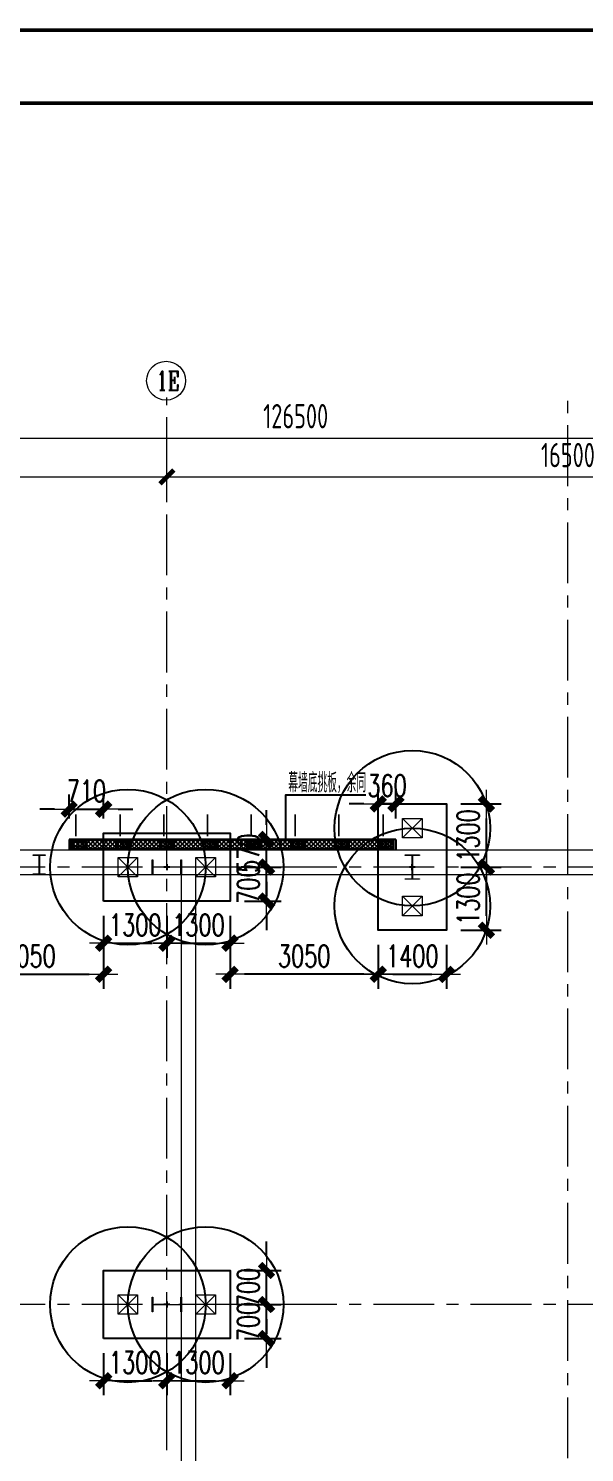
# Model space of a CAD drawing. Extents: x -1201378 to 2367219, y -619313 to 244905.
# Drawn here: x -151704 to -140267, y 215608 to 244905 of the extents above; entities that cross this region are included whole.
import ezdxf
from ezdxf.enums import TextEntityAlignment as Align

# ---------------------------------------------------------------- set-up
doc = ezdxf.new("R2010")
doc.units = 0
doc.header["$LTSCALE"] = 1000
doc.linetypes.add('CENTER', pattern=[2, 1.25, -0.25, 0.25, -0.25])
doc.layers.get('0').update_dxf_attribs({"linetype": 'CONTINUOUS'})
doc.layers.get('Defpoints').update_dxf_attribs({"linetype": 'CONTINUOUS'})
for name, color, linetype in [('0-cxFrame', 155, 'CONTINUOUS'), ('2钢材断面', 2, 'CONTINUOUS'), ('30预埋件', 30, 'CONTINUOUS'), ('40钢材投影', 40, 'CONTINUOUS'), ('ALT_CEN-0-30', 1, 'CENTER'), ('S-DOTE1', 140, 'CENTER'), ('S-HATCH1-W', 252, 'CONTINUOUS'), ('S-SGJ', 21, 'CONTINUOUS'), ('S-SS', 111, 'CONTINUOUS'), ('结构轮廓线', 1, 'CONTINUOUS')]:
    doc.layers.add(name, color=color, linetype=linetype)
for name, color, linetype, lineweight in [('0-cxText', 131, 'CONTINUOUS', 25), ('S-axis', 111, 'CONTINUOUS', 0), ('S-bkl', 4, 'CONTINUOUS', 0), ('S-col', 2, 'CONTINUOUS', 0), ('S-dim', 81, 'CONTINUOUS', 0), ('S-dote', 5, 'CENTER', 0), ('S-zhuang', 1, 'CONTINUOUS', 0)]:
    doc.layers.add(name, color=color, linetype=linetype, lineweight=lineweight)
doc.styles.add('_TCH_AXIS', font='COMPLEX', dxfattribs={"bigfont": 'GBCBIG'})
doc.styles.add('cx_tuming', font='simhei.ttf')
doc.styles.add('cx_tuqian1', font='')
doc.styles.add('DHTEXT-1', font='romans.shx', dxfattribs={"width": 0.7, "bigfont": 'chinese.shx'})
doc.styles.add('SS1', font='tj-romans1.shx', dxfattribs={"width": 0.7, "bigfont": 'tj-hztxt1.shx'})
doc.styles.add('TSSD_Dimension', font='tssdeng.shx', dxfattribs={"width": 0.7, "bigfont": 'hztxt.shx'})
doc.styles.add('黑体', font='simhei.ttf', dxfattribs={"width": 0.8})
doc.styles.get('cx_tuqian1').set_extended_font_data('SimSun')
doc.dimstyles.new('S-150-ARCHI', dxfattribs={"dimscale": 150, "dimtxt": 3, "dimasz": 2, "dimexe": 2, "dimexo": 2, "dimgap": 1, "dimtad": 1, "dimdec": 0, "dimzin": 0, "dimdsep": 46, "dimtxsty": 'SS1', "dimblk1": 'TT', "dimblk2": 'TT', "dimsah": 1, "dimcen": 1, "dimclrd": 256, "dimclre": 256, "dimclrt": 256, "dimadec": 0, "dimazin": 0, "dimtfac": 1, "dimtdec": 0, "dimtix": 1, "dimtmove": 2, "dimatfit": 0, "dimldrblk": 'TT', "dimfxl": 2, "dimtolj": 1, "dimtzin": 0, "dimarcsym": 0})
doc.dimstyles.new('TSSD_200_200', dxfattribs={"dimtxt": 500, "dimasz": 200, "dimexe": 200, "dimexo": 500, "dimgap": 200, "dimtad": 1, "dimdec": 0, "dimzin": 0, "dimdsep": 46, "dimtxsty": 'TSSD_Dimension', "dimblk": 'ARCHTICK', "dimcen": 0, "dimdle": 200, "dimclrt": 7, "dimadec": 0, "dimazin": 0, "dimtfac": 1, "dimtdec": 0, "dimtix": 1, "dimtmove": 2, "dimatfit": 3, "dimfxl": 1, "dimtolj": 1, "dimtzin": 0, "dimarcsym": 0})

# ---------------------------------------------------------------- blocks, each defined once
blk = doc.blocks.new('TK22.A0 L(Dragon)')
at = {"layer": '0-cxFrame', "color": 7, "const_width": 0.5}
blk.add_lwpolyline([(0, 0), (-1486, 0), (-1486, 841), (0, 841)], close=True, dxfattribs=at)
at = {"layer": '0-cxFrame', "const_width": 0.5}
blk.add_lwpolyline([(-80, 10), (-1466, 10), (-1466, 831), (-80, 831)], close=True, dxfattribs=at)
at = {"style": '黑体', "flags": 4}
blk.add_attdef('图幅', text='', height=3.3, dxfattribs=at).set_placement((-40, 3), align=Align.RIGHT)
at = {"layer": '0-cxText', "flags": 4}
for tag, height, style, p in [('建设单位', 3.5, 'cx_tuming', (-45, 240)), ('项目名称', 3.5, 'cx_tuming', (-45, 210)), ('子项名称', 3.5, 'cx_tuming', (-45, 180)), ('工程编号', 3.3, 'cx_tuqian1', (-35, 165)), ('图名1', 3.5, 'cx_tuming', (-45, 87)), ('图名2', 3.5, 'cx_tuming', (-45, 79)), ('图名3', 3.5, 'cx_tuming', (-45, 71)), ('出图日期', 3.3, 'cx_tuqian1', (-39, 60)), ('专业', 3.3, 'cx_tuqian1', (-55, 52)), ('图号', 3.3, 'cx_tuqian1', (-55, 44)), ('版次', 3.3, 'cx_tuqian1', (-20, 44))]:
    blk.add_attdef(tag, text='', height=height, dxfattribs=dict(at, style=style)).set_placement(p, align=Align.MIDDLE)
at = {"layer": 'Defpoints', "color": 6, "flags": 4}
for tag, height, style, p in [('tufu', 3.3, '黑体', (-12, 12)), ('dwfname', 4, 'cx_tuqian1', (-80, 3))]:
    blk.add_attdef(tag, text='', height=height, dxfattribs=dict(at, style=style)).set_placement(p, align=Align.RIGHT)
blk = doc.blocks.new('_FZH')
at = {"layer": 'S-col'}
blk.add_lwpolyline([(-0.375, -0.188), (-0.375, 0.187), (-0.36, 0.187), (-0.36, 0.005), (0.36, 0.005), (0.36, 0.187), (0.375, 0.187), (0.375, -0.188), (0.36, -0.188), (0.36, -0.005), (-0.36, -0.005), (-0.36, -0.188)], close=True, dxfattribs=at)
blk = doc.blocks.new('w4234324')
at = {"layer": 'S-col', "xscale": 800.0000000000005, "yscale": 800.0000000000005, "zscale": 800.0000000000005}
for p in [(-193954, 831820), (-193954, 822820)]:
    blk.add_blockref('_FZH', p, dxfattribs=at)
blk = doc.blocks.new('S-ZHUANG-400')
at = {"layer": 'S-zhuang'}
for p, q in [((200, -200), (-200, 200)), ((-200, -200), (200, 200))]:
    blk.add_line(p, q, dxfattribs=at)
blk.add_lwpolyline([(-200, 200), (200, 200), (200, -200), (-200, -200)], close=True, dxfattribs=at)
blk = doc.blocks.new('CT2')
at = {"layer": 'Defpoints'}
for centre in [(-193625, -186366), (-193625, -187966)]:
    blk.add_circle(centre, 1600, dxfattribs=at)
at = {"layer": 'S-DOTE1', "ltscale": 0.25}
for p, q in [((-193565, -187166), (-193685, -187166)), ((-193625, -187226), (-193625, -187106))]:
    blk.add_line(p, q, dxfattribs=at)
at = {"layer": 'S-HATCH1-W'}
blk.add_lwpolyline([(-194325, -185866), (-192925, -185866), (-192925, -188466), (-194325, -188466)], close=True, dxfattribs=at)
at = {"layer": 'S-zhuang'}
for p in [(-193625, -186366), (-193625, -187966)]:
    blk.add_blockref('S-ZHUANG-400', p, dxfattribs=at)
blk = doc.blocks.new('_ArchTick')
at = {"color": 0, "linetype": 'ByBlock', "const_width": 0.5}
blk.add_lwpolyline([(-0.71, -0.71), (0.71, 0.71)], dxfattribs=at)
blk = doc.blocks.new('*D2997')
at = {"layer": 'Defpoints', "color": 0, "transparency": 16777216}
for p in [(-148858, 123054), (-165358, 122147), (-148858, 122147)]:
    blk.add_point(p, dxfattribs=at)
at = {"layer": 'S-axis', "color": 0, "lineweight": -2, "transparency": 16777216}
for p, q in [((-165558, 123054), (-148658, 123054)), ((-165358, 122647), (-165358, 123254)), ((-148858, 122647), (-148858, 123254))]:
    blk.add_line(p, q, dxfattribs=at)
at = {"layer": 'S-axis', "color": 0, "lineweight": -2, "transparency": 16777216, "xscale": 200, "yscale": 200, "zscale": 200, "rotation": 180}
blk.add_blockref('_ArchTick', (-165358, 123054), dxfattribs=at)
at = {"layer": 'S-axis', "color": 0, "lineweight": -2, "transparency": 16777216, "xscale": 200, "yscale": 200, "zscale": 200}
blk.add_blockref('_ArchTick', (-148858, 123054), dxfattribs=at)
at = {"layer": 'S-axis', "color": 7, "transparency": 16777216, "insert": (-157108, 123504), "char_height": 500, "attachment_point": 5, "style": 'TSSD_Dimension'}
blk.add_mtext('\\A1;16500', dxfattribs=at)
blk = doc.blocks.new('*D2998')
at = {"layer": 'Defpoints', "color": 0, "transparency": 16777216}
for p in [(-132358, 123054), (-148858, 122147), (-132358, 122147)]:
    blk.add_point(p, dxfattribs=at)
at = {"layer": 'S-axis', "color": 0, "lineweight": -2, "transparency": 16777216}
for p, q in [((-149058, 123054), (-132158, 123054)), ((-148858, 122647), (-148858, 123254)), ((-132358, 122647), (-132358, 123254))]:
    blk.add_line(p, q, dxfattribs=at)
at = {"layer": 'S-axis', "color": 0, "lineweight": -2, "transparency": 16777216, "xscale": 200, "yscale": 200, "zscale": 200, "rotation": 180}
blk.add_blockref('_ArchTick', (-148858, 123054), dxfattribs=at)
at = {"layer": 'S-axis', "color": 0, "lineweight": -2, "transparency": 16777216, "xscale": 200, "yscale": 200, "zscale": 200}
blk.add_blockref('_ArchTick', (-132358, 123054), dxfattribs=at)
at = {"layer": 'S-axis', "color": 7, "transparency": 16777216, "insert": (-140608, 123504), "char_height": 500, "attachment_point": 5, "style": 'TSSD_Dimension'}
blk.add_mtext('\\A1;16500', dxfattribs=at)
blk = doc.blocks.new('*D3019')
at = {"layer": 'Defpoints', "color": 0, "transparency": 16777216}
for p in [(-82958, 123854), (-209458, 122247), (-82958, 122247)]:
    blk.add_point(p, dxfattribs=at)
at = {"layer": 'S-axis', "color": 0, "lineweight": -2, "transparency": 16777216}
for p, q in [((-209458, 122747), (-209458, 124054)), ((-82958, 122747), (-82958, 124054)), ((-209658, 123854), (-82758, 123854))]:
    blk.add_line(p, q, dxfattribs=at)
at = {"layer": 'S-axis', "color": 0, "lineweight": -2, "transparency": 16777216, "xscale": 200, "yscale": 200, "zscale": 200, "rotation": 180}
blk.add_blockref('_ArchTick', (-209458, 123854), dxfattribs=at)
at = {"layer": 'S-axis', "color": 0, "lineweight": -2, "transparency": 16777216, "xscale": 200, "yscale": 200, "zscale": 200}
blk.add_blockref('_ArchTick', (-82958, 123854), dxfattribs=at)
at = {"layer": 'S-axis', "color": 7, "transparency": 16777216, "insert": (-146208, 124304), "char_height": 500, "attachment_point": 5, "style": 'TSSD_Dimension'}
blk.add_mtext('\\A1;126500', dxfattribs=at)
blk = doc.blocks.new('TT')
blk.add_line((-0.969, 0), (0.969, 0))
at = {"const_width": 0.45}
blk.add_lwpolyline([(-0.442, -0.442), (0.442, 0.442)], dxfattribs=at)
blk = doc.blocks.new('*D2742')
at = {"layer": 'Defpoints', "color": 0, "transparency": 16777216}
for p in [(-150158, 217952), (-148858, 217952), (-148858, 217085)]:
    blk.add_point(p, dxfattribs=at)
at = {"layer": 'S-dim', "lineweight": -2, "transparency": 16777216}
for p, q in [((-150158, 217652), (-150158, 216785)), ((-148858, 217652), (-148858, 216785)), ((-149858, 217085), (-149158, 217085))]:
    blk.add_line(p, q, dxfattribs=at)
at = {"layer": 'S-dim', "lineweight": -2, "transparency": 16777216, "xscale": 300, "yscale": 300, "zscale": 300, "rotation": 180}
blk.add_blockref('TT', (-150158, 217085), dxfattribs=at)
at = {"layer": 'S-dim', "lineweight": -2, "transparency": 16777216, "xscale": 300, "yscale": 300, "zscale": 300}
blk.add_blockref('TT', (-148858, 217085), dxfattribs=at)
at = {"layer": 'S-dim', "transparency": 16777216, "insert": (-149508, 217460), "char_height": 450, "attachment_point": 5, "style": 'SS1'}
blk.add_mtext('\\A1;1300', dxfattribs=at)
blk = doc.blocks.new('*D2743')
at = {"layer": 'Defpoints', "color": 0, "transparency": 16777216}
for p in [(-148858, 217952), (-147558, 217952), (-147558, 217085)]:
    blk.add_point(p, dxfattribs=at)
at = {"layer": 'S-dim', "lineweight": -2, "transparency": 16777216}
for p, q in [((-148858, 217652), (-148858, 216785)), ((-147558, 217652), (-147558, 216785)), ((-148558, 217085), (-147858, 217085))]:
    blk.add_line(p, q, dxfattribs=at)
at = {"layer": 'S-dim', "lineweight": -2, "transparency": 16777216, "xscale": 300, "yscale": 300, "zscale": 300, "rotation": 180}
blk.add_blockref('TT', (-148858, 217085), dxfattribs=at)
at = {"layer": 'S-dim', "lineweight": -2, "transparency": 16777216, "xscale": 300, "yscale": 300, "zscale": 300}
blk.add_blockref('TT', (-147558, 217085), dxfattribs=at)
at = {"layer": 'S-dim', "transparency": 16777216, "insert": (-148208, 217460), "char_height": 450, "attachment_point": 5, "style": 'SS1'}
blk.add_mtext('\\A1;1300', dxfattribs=at)
blk = doc.blocks.new('*D2744')
at = {"layer": 'Defpoints', "color": 0, "transparency": 16777216}
for p in [(-147558, 218652), (-146807, 218652), (-147558, 217952)]:
    blk.add_point(p, dxfattribs=at)
at = {"layer": 'S-dim', "lineweight": -2, "transparency": 16777216}
for p, q in [((-146807, 218952), (-146807, 219252)), ((-147258, 218652), (-146507, 218652)), ((-146807, 217952), (-146807, 218652)), ((-147258, 217952), (-146507, 217952)), ((-146807, 217652), (-146807, 217352))]:
    blk.add_line(p, q, dxfattribs=at)
at = {"layer": 'S-dim', "lineweight": -2, "transparency": 16777216, "xscale": 300, "yscale": 300, "zscale": 300}
for p, rotation in [((-146807, 218652), 270), ((-146807, 217952), 90)]:
    blk.add_blockref('TT', p, dxfattribs=dict(at, rotation=rotation))
at = {"layer": 'S-dim', "transparency": 16777216, "insert": (-147182, 218302), "char_height": 450, "attachment_point": 5, "rotation": 90, "style": 'SS1'}
blk.add_mtext('\\A1;700', dxfattribs=at)
blk = doc.blocks.new('*D2745')
at = {"layer": 'Defpoints', "color": 0, "transparency": 16777216}
for p in [(-147558, 219352), (-146807, 219352), (-147558, 218652)]:
    blk.add_point(p, dxfattribs=at)
at = {"layer": 'S-dim', "lineweight": -2, "transparency": 16777216}
for p, q in [((-146807, 219652), (-146807, 219952)), ((-147258, 219352), (-146507, 219352)), ((-146807, 218652), (-146807, 219352)), ((-147258, 218652), (-146507, 218652)), ((-146807, 218352), (-146807, 218052))]:
    blk.add_line(p, q, dxfattribs=at)
at = {"layer": 'S-dim', "lineweight": -2, "transparency": 16777216, "xscale": 300, "yscale": 300, "zscale": 300}
for p, rotation in [((-146807, 219352), 270), ((-146807, 218652), 90)]:
    blk.add_blockref('TT', p, dxfattribs=dict(at, rotation=rotation))
at = {"layer": 'S-dim', "transparency": 16777216, "insert": (-147182, 219002), "char_height": 450, "attachment_point": 5, "rotation": 90, "style": 'SS1'}
blk.add_mtext('\\A1;700', dxfattribs=at)
blk = doc.blocks.new('*D2762')
at = {"layer": 'Defpoints', "color": 0, "transparency": 16777216}
for p in [(-150158, 226952), (-148858, 226952), (-148858, 226085)]:
    blk.add_point(p, dxfattribs=at)
at = {"layer": 'S-dim', "lineweight": -2, "transparency": 16777216}
for p, q in [((-150158, 226652), (-150158, 225785)), ((-148858, 226652), (-148858, 225785)), ((-149858, 226085), (-149158, 226085))]:
    blk.add_line(p, q, dxfattribs=at)
at = {"layer": 'S-dim', "lineweight": -2, "transparency": 16777216, "xscale": 300, "yscale": 300, "zscale": 300, "rotation": 180}
blk.add_blockref('TT', (-150158, 226085), dxfattribs=at)
at = {"layer": 'S-dim', "lineweight": -2, "transparency": 16777216, "xscale": 300, "yscale": 300, "zscale": 300}
blk.add_blockref('TT', (-148858, 226085), dxfattribs=at)
at = {"layer": 'S-dim', "transparency": 16777216, "insert": (-149508, 226460), "char_height": 450, "attachment_point": 5, "style": 'SS1'}
blk.add_mtext('\\A1;1300', dxfattribs=at)
blk = doc.blocks.new('*D2763')
at = {"layer": 'Defpoints', "color": 0, "transparency": 16777216}
for p in [(-148858, 226952), (-147558, 226952), (-147558, 226085)]:
    blk.add_point(p, dxfattribs=at)
at = {"layer": 'S-dim', "lineweight": -2, "transparency": 16777216}
for p, q in [((-148858, 226652), (-148858, 225785)), ((-147558, 226652), (-147558, 225785)), ((-148558, 226085), (-147858, 226085))]:
    blk.add_line(p, q, dxfattribs=at)
at = {"layer": 'S-dim', "lineweight": -2, "transparency": 16777216, "xscale": 300, "yscale": 300, "zscale": 300, "rotation": 180}
blk.add_blockref('TT', (-148858, 226085), dxfattribs=at)
at = {"layer": 'S-dim', "lineweight": -2, "transparency": 16777216, "xscale": 300, "yscale": 300, "zscale": 300}
blk.add_blockref('TT', (-147558, 226085), dxfattribs=at)
at = {"layer": 'S-dim', "transparency": 16777216, "insert": (-148208, 226460), "char_height": 450, "attachment_point": 5, "style": 'SS1'}
blk.add_mtext('\\A1;1300', dxfattribs=at)
blk = doc.blocks.new('*D2764')
at = {"layer": 'Defpoints', "color": 0, "transparency": 16777216}
for p in [(-147558, 227652), (-146807, 227652), (-147558, 226952)]:
    blk.add_point(p, dxfattribs=at)
at = {"layer": 'S-dim', "lineweight": -2, "transparency": 16777216}
for p, q in [((-146807, 227952), (-146807, 228252)), ((-147258, 227652), (-146507, 227652)), ((-146807, 226952), (-146807, 227652)), ((-147258, 226952), (-146507, 226952)), ((-146807, 226652), (-146807, 226352))]:
    blk.add_line(p, q, dxfattribs=at)
at = {"layer": 'S-dim', "lineweight": -2, "transparency": 16777216, "xscale": 300, "yscale": 300, "zscale": 300}
for p, rotation in [((-146807, 227652), 270), ((-146807, 226952), 90)]:
    blk.add_blockref('TT', p, dxfattribs=dict(at, rotation=rotation))
at = {"layer": 'S-dim', "transparency": 16777216, "insert": (-147182, 227302), "char_height": 450, "attachment_point": 5, "rotation": 90, "style": 'SS1'}
blk.add_mtext('\\A1;700', dxfattribs=at)
blk = doc.blocks.new('*D2765')
at = {"layer": 'Defpoints', "color": 0, "transparency": 16777216}
for p in [(-147558, 228222), (-146807, 228222), (-147558, 227652)]:
    blk.add_point(p, dxfattribs=at)
at = {"layer": 'S-dim', "lineweight": -2, "transparency": 16777216}
for p, q in [((-146807, 228522), (-146807, 228822)), ((-147258, 228222), (-146507, 228222)), ((-146807, 227652), (-146807, 228222)), ((-147258, 227652), (-146507, 227652)), ((-146807, 227352), (-146807, 227052))]:
    blk.add_line(p, q, dxfattribs=at)
at = {"layer": 'S-dim', "lineweight": -2, "transparency": 16777216, "xscale": 300, "yscale": 300, "zscale": 300}
for p, rotation in [((-146807, 228222), 270), ((-146807, 227652), 90)]:
    blk.add_blockref('TT', p, dxfattribs=dict(at, rotation=rotation))
at = {"layer": 'S-dim', "transparency": 16777216, "insert": (-147182, 227937), "char_height": 450, "attachment_point": 5, "rotation": 90, "style": 'SS1'}
blk.add_mtext('\\A1;570', dxfattribs=at)
blk = doc.blocks.new('*D2879')
at = {"layer": 'Defpoints', "color": 0, "transparency": 16777216}
for p in [(-153208, 226352), (-150158, 226371), (-150158, 225446)]:
    blk.add_point(p, dxfattribs=at)
at = {"layer": 'S-dim', "lineweight": -2, "transparency": 16777216}
for p, q in [((-153208, 226052), (-153208, 225146)), ((-150158, 226071), (-150158, 225146)), ((-152908, 225446), (-150458, 225446))]:
    blk.add_line(p, q, dxfattribs=at)
at = {"layer": 'S-dim', "lineweight": -2, "transparency": 16777216, "xscale": 300, "yscale": 300, "zscale": 300, "rotation": 180}
blk.add_blockref('TT', (-153208, 225446), dxfattribs=at)
at = {"layer": 'S-dim', "lineweight": -2, "transparency": 16777216, "xscale": 300, "yscale": 300, "zscale": 300}
blk.add_blockref('TT', (-150158, 225446), dxfattribs=at)
at = {"layer": 'S-dim', "transparency": 16777216, "insert": (-151683, 225821), "char_height": 450, "attachment_point": 5, "style": 'SS1'}
blk.add_mtext('\\A1;3050', dxfattribs=at)
blk = doc.blocks.new('*D2890')
at = {"layer": 'Defpoints', "color": 0, "transparency": 16777216}
for p in [(-144508, 226352), (-143108, 226352), (-143108, 225446)]:
    blk.add_point(p, dxfattribs=at)
at = {"layer": 'S-dim', "lineweight": -2, "transparency": 16777216}
for p, q in [((-144508, 226052), (-144508, 225146)), ((-143108, 226052), (-143108, 225146)), ((-144208, 225446), (-143408, 225446))]:
    blk.add_line(p, q, dxfattribs=at)
at = {"layer": 'S-dim', "lineweight": -2, "transparency": 16777216, "xscale": 300, "yscale": 300, "zscale": 300, "rotation": 180}
blk.add_blockref('TT', (-144508, 225446), dxfattribs=at)
at = {"layer": 'S-dim', "lineweight": -2, "transparency": 16777216, "xscale": 300, "yscale": 300, "zscale": 300}
blk.add_blockref('TT', (-143108, 225446), dxfattribs=at)
at = {"layer": 'S-dim', "transparency": 16777216, "insert": (-143808, 225821), "char_height": 450, "attachment_point": 5, "style": 'SS1'}
blk.add_mtext('\\A1;1400', dxfattribs=at)
blk = doc.blocks.new('*D2891')
at = {"layer": 'Defpoints', "color": 0, "transparency": 16777216}
for p in [(-143108, 227652), (-142284, 227652), (-143108, 226352)]:
    blk.add_point(p, dxfattribs=at)
at = {"layer": 'S-dim', "lineweight": -2, "transparency": 16777216}
for p, q in [((-142808, 227652), (-141984, 227652)), ((-142284, 226652), (-142284, 227352)), ((-142808, 226352), (-141984, 226352))]:
    blk.add_line(p, q, dxfattribs=at)
at = {"layer": 'S-dim', "lineweight": -2, "transparency": 16777216, "xscale": 300, "yscale": 300, "zscale": 300}
for p, rotation in [((-142284, 227652), 90), ((-142284, 226352), 270)]:
    blk.add_blockref('TT', p, dxfattribs=dict(at, rotation=rotation))
at = {"layer": 'S-dim', "transparency": 16777216, "insert": (-142659, 227002), "char_height": 450, "attachment_point": 5, "rotation": 90, "style": 'SS1'}
blk.add_mtext('\\A1;1300', dxfattribs=at)
blk = doc.blocks.new('*D2892')
at = {"layer": 'Defpoints', "color": 0, "transparency": 16777216}
for p in [(-143108, 228952), (-142284, 228952), (-143108, 227652)]:
    blk.add_point(p, dxfattribs=at)
at = {"layer": 'S-dim', "lineweight": -2, "transparency": 16777216}
for p, q in [((-142808, 228952), (-141984, 228952)), ((-142284, 227952), (-142284, 228652)), ((-142808, 227652), (-141984, 227652))]:
    blk.add_line(p, q, dxfattribs=at)
at = {"layer": 'S-dim', "lineweight": -2, "transparency": 16777216, "xscale": 300, "yscale": 300, "zscale": 300}
for p, rotation in [((-142284, 228952), 90), ((-142284, 227652), 270)]:
    blk.add_blockref('TT', p, dxfattribs=dict(at, rotation=rotation))
at = {"layer": 'S-dim', "transparency": 16777216, "insert": (-142659, 228302), "char_height": 450, "attachment_point": 5, "rotation": 90, "style": 'SS1'}
blk.add_mtext('\\A1;1300', dxfattribs=at)
blk = doc.blocks.new('*D2893')
at = {"layer": 'Defpoints', "color": 0, "transparency": 16777216}
for p in [(-147558, 226352), (-144508, 226352), (-147558, 225446)]:
    blk.add_point(p, dxfattribs=at)
at = {"layer": 'S-dim', "lineweight": -2, "transparency": 16777216}
for p, q in [((-147558, 226052), (-147558, 225146)), ((-144508, 226052), (-144508, 225146)), ((-144808, 225446), (-147258, 225446))]:
    blk.add_line(p, q, dxfattribs=at)
at = {"layer": 'S-dim', "lineweight": -2, "transparency": 16777216, "xscale": 300, "yscale": 300, "zscale": 300, "rotation": 180}
blk.add_blockref('TT', (-147558, 225446), dxfattribs=at)
at = {"layer": 'S-dim', "lineweight": -2, "transparency": 16777216, "xscale": 300, "yscale": 300, "zscale": 300}
blk.add_blockref('TT', (-144508, 225446), dxfattribs=at)
at = {"layer": 'S-dim', "transparency": 16777216, "insert": (-146033, 225821), "char_height": 450, "attachment_point": 5, "style": 'SS1'}
blk.add_mtext('\\A1;3050', dxfattribs=at)
blk = doc.blocks.new('*D6520')
at = {"layer": 'Defpoints', "color": 0, "transparency": 16777216}
for p in [(-150158, 228843), (-150868, 228352), (-150158, 228352)]:
    blk.add_point(p, dxfattribs=at)
at = {"layer": 'S-dim', "lineweight": -2, "transparency": 16777216}
for p, q in [((-150868, 228652), (-150868, 229143)), ((-150158, 228652), (-150158, 229143)), ((-151168, 228843), (-151468, 228843)), ((-150868, 228843), (-150158, 228843)), ((-149858, 228843), (-149558, 228843))]:
    blk.add_line(p, q, dxfattribs=at)
at = {"layer": 'S-dim', "lineweight": -2, "transparency": 16777216, "xscale": 300, "yscale": 300, "zscale": 300}
blk.add_blockref('TT', (-150868, 228843), dxfattribs=at)
at = {"layer": 'S-dim', "lineweight": -2, "transparency": 16777216, "xscale": 300, "yscale": 300, "zscale": 300, "rotation": 180}
blk.add_blockref('TT', (-150158, 228843), dxfattribs=at)
at = {"layer": 'S-dim', "transparency": 16777216, "insert": (-150513, 229218), "char_height": 450, "attachment_point": 5, "style": 'SS1'}
blk.add_mtext('\\A1;710', dxfattribs=at)
blk = doc.blocks.new('*D6521')
at = {"layer": 'Defpoints', "color": 0, "transparency": 16777216}
for p in [(-144508, 228952), (-144508, 228352), (-144148, 228352)]:
    blk.add_point(p, dxfattribs=at)
at = {"layer": 'S-dim', "lineweight": -2, "transparency": 16777216}
for p, q in [((-144508, 228652), (-144508, 229252)), ((-144148, 228652), (-144148, 229252)), ((-144808, 228952), (-145108, 228952)), ((-144148, 228952), (-144508, 228952)), ((-143848, 228952), (-143548, 228952))]:
    blk.add_line(p, q, dxfattribs=at)
at = {"layer": 'S-dim', "lineweight": -2, "transparency": 16777216, "xscale": 300, "yscale": 300, "zscale": 300}
blk.add_blockref('TT', (-144508, 228952), dxfattribs=at)
at = {"layer": 'S-dim', "lineweight": -2, "transparency": 16777216, "xscale": 300, "yscale": 300, "zscale": 300, "rotation": 180}
blk.add_blockref('TT', (-144148, 228952), dxfattribs=at)
at = {"layer": 'S-dim', "transparency": 16777216, "insert": (-144328, 229327), "char_height": 450, "attachment_point": 5, "style": 'SS1'}
blk.add_mtext('\\A1;360', dxfattribs=at)
blk = doc.blocks.new('1号厂房一层')
at = {"layer": '结构轮廓线', "color": 1, "ltscale": 500}
for p, q in [((-144148, 528222), (-150868, 528222)), ((-150868, 528222), (-150868, 528002)), ((-144148, 528222), (-144148, 528002))]:
    blk.add_line(p, q, dxfattribs=at)
blk = doc.blocks.new('20250902145151')
at = {"layer": '2钢材断面'}
for p, q in [((150, 100), (-150, 100)), ((-150, 100), (-150, -100)), ((150, -100), (150, 100)), ((-150, -100), (150, -100))]:
    blk.add_line(p, q, dxfattribs=at)
at = {"layer": '40钢材投影'}
for centre, radius in [((-100, 50), 10), ((-100, 50), 5), ((0, 50), 10), ((0, 50), 5), ((100, 50), 10), ((100, 50), 5), ((-100, -50), 10), ((-100, -50), 5), ((0, -50), 10), ((0, -50), 5), ((100, -50), 10), ((100, -50), 5)]:
    blk.add_circle(centre, radius, dxfattribs=at)
at = {"layer": 'ALT_CEN-0-30', "ltscale": 20}
for p, q in [((-150, 50), (150, 50)), ((-100, 100), (-100, -100)), ((0, 100), (0, -100)), ((100, 100), (100, -100)), ((-150, -50), (150, -50))]:
    blk.add_line(p, q, dxfattribs=at)
blk = doc.blocks.new('20250912153858')
at = {"ltscale": 50}
blk.add_blockref('20250902145151', (0, 100), dxfattribs=at)
at = {"layer": '30预埋件', "style": 'DHTEXT-1', "text_generation_flag": 6, "width": 0.55}
blk.add_attdef('B', (105, -65), '', height=450, dxfattribs=at)
blk = doc.blocks.new('A$Ce592290a')
at = {"layer": 'S-col', "color": 1}
blk.add_lwpolyline([(57250, 238), (57250, 250), (57500, 250), (57500, 238), (57379, 238), (57379, -138), (57500, -138), (57500, -150), (57250, -150), (57250, -138), (57371, -138), (57371, 238)], close=True, dxfattribs=at)
blk = doc.blocks.new('1#轴网')
at = {"layer": 'S-axis'}
blk.add_circle((-148873.4, 125033.1), 400, dxfattribs=at)
at = {"layer": 'S-dote'}
for p, q in [((-148858.5, 19032.5), (-148858.5, 124689.3)), ((-140608.5, 18867), (-140608.5, 124689.3)), ((-99358.5, 115027), (-216950.7, 115027)), ((-99358.5, 106027), (-216950.7, 106027))]:
    blk.add_line(p, q, dxfattribs=at)
at = {"layer": 'S-axis', "style": '_TCH_AXIS', "width": 0.705882}
blk.add_text('1E', height=387.75, dxfattribs=at).set_placement((-149075.4, 124839.2))
at = {"layer": 'S-axis'}
for p1, p2, distance, picture, middle in [((-209458.5, 122247), (-82958.5, 122247), 1606.7, '*D3019', (-146208.5, 124303.7)), ((-165358.5, 122147), (-148858.5, 122147), 906.7, '*D2997', (-157108.5, 123503.7)), ((-148858.5, 122147), (-132358.5, 122147), 906.7, '*D2998', (-140608.5, 123503.7))]:
    dim = blk.add_aligned_dim(p1=p1, p2=p2, distance=distance, dimstyle='TSSD_200_200', dxfattribs=at)
    dim.commit()
    dim.dimension.update_dxf_attribs({"geometry": picture, "text_midpoint": middle})

msp = doc.modelspace()

# ---------------------------------------------------------------- hatches: boundary and pattern name
at = {"layer": 'S-HATCH1-W'}
h = msp.add_hatch(dxfattribs=at)
h.set_pattern_fill('ANSI37', color=256, scale=20)
h.set_pattern_definition([(45, (54550.04, 483840.09), (-44.90128, 44.90128), []), (135, (54550.04, 483840.09), (-44.90128, -44.90128), [])])
h.paths.add_polyline_path([(-144198.4, 228021.8), (-144198.4, 228221.8), (-150818.4, 228221.8), (-150818.4, 228021.8)])

# ---------------------------------------------------------------- linework, layer by layer
at = {"layer": 'S-bkl'}
for p, q in [((-100658.5, 228001.8), (-185763.8, 228001.8)), ((-148558.5, 137651.8), (-148558.5, 227651.8)), ((-185489.3, 227501.8), (-100658.5, 227501.8))]:
    msp.add_line(p, q, dxfattribs=at)
msp.add_lwpolyline([(-148258.5, 137651.8), (-148258.5, 227651.8)], dxfattribs=at)
at = {"layer": 'S-col'}
msp.add_lwpolyline([(-143658.5, 227401.8), (-143958.5, 227401.8), (-143958.5, 227413.8), (-143812.5, 227413.8), (-143812.5, 227889.8), (-143958.5, 227889.8), (-143958.5, 227901.8), (-143658.5, 227901.8), (-143658.5, 227889.8), (-143804.5, 227889.8), (-143804.5, 227413.8), (-143658.5, 227413.8)], close=True, dxfattribs=at)
at = {"layer": 'S-HATCH1-W'}
msp.add_lwpolyline([(-150818.4, 228221.8), (-144198.4, 228221.8), (-144198.4, 228021.8), (-150818.4, 228021.8)], close=True, dxfattribs=at)
at = {"layer": 'S-SGJ'}
msp.add_lwpolyline([(-144765.7, 229132.4), (-146415.2, 229132.4), (-146415.2, 228221.8)], dxfattribs=at)

# ---------------------------------------------------------------- block references
at = {"layer": '0-cxFrame', "xscale": 150, "yscale": 150, "zscale": 150}
msp.add_blockref('TK22.A0 L(Dragon)', (-32818.2, 118717.3), dxfattribs=at)
at = {"layer": 'S-axis'}
msp.add_blockref('1#轴网', (0, 112624.8), dxfattribs=at)
at = {"layer": 'S-col'}
msp.add_blockref('w4234324', (45095.7, -604168.2), dxfattribs=at)
at = {"layer": 'S-SS'}
for name, p in [('1号厂房一层', (0, -300000)), ('A$Ce592290a', (-208858.4, 227651.8))]:
    msp.add_blockref(name, p, dxfattribs=at)
at = {"layer": 'S-zhuang'}
msp.add_blockref('CT2', (49816.3, 414818), dxfattribs=at)
at = {"layer": 'S-zhuang', "rotation": 90}
for p in [(-336024.7, 421276.6), (-336024.7, 412276.6)]:
    msp.add_blockref('CT2', p, dxfattribs=at)
at = {"layer": '结构轮廓线', "ltscale": 500, "rotation": 180}
for p in [(-150668.4, 228221.8), (-149758.4, 228221.8), (-148858.4, 228221.8), (-147958.4, 228221.8), (-147058.4, 228220.9), (-146158.4, 228221.8), (-145258.4, 228221.8), (-144348.4, 228221.8)]:
    msp.add_blockref('20250912153858', p, dxfattribs=at).add_auto_attribs({'B': 'I'})

# ---------------------------------------------------------------- texts
at = {"layer": 'S-SGJ', "style": 'SS1', "width": 0.5}
msp.add_text('幕墙底挑板，余同', height=400, dxfattribs=at).set_placement((-146359.7, 229387.3), align=Align.MIDDLE_LEFT)

# ---------------------------------------------------------------- dimensions: what is measured, and where the dimension line sits
at = {"layer": 'S-dim'}
for base, p1, p2, picture, middle in [((-150158.5, 228843.5), (-150868.4, 228351.8), (-150158.5, 228351.8), '*D6520', (-150513.4, 229218.5)), ((-144508.5, 228951.8), (-144148.4, 228351.8), (-144508.5, 228351.8), '*D6521', (-144328.4, 229326.8)), ((-148858.5, 226085.2), (-150158.5, 226951.8), (-148858.5, 226951.8), '*D2762', (-149508.5, 226460.2)), ((-147558.5, 226085.2), (-148858.5, 226951.8), (-147558.5, 226951.8), '*D2763', (-148208.5, 226460.2)), ((-150158.5, 225446.1), (-153208.5, 226351.8), (-150158.5, 226371), '*D2879', (-151683.5, 225821.1)), ((-147558.5, 225446.1), (-144508.5, 226351.8), (-147558.5, 226351.8), '*D2893', (-146033.5, 225821.1)), ((-143108.5, 225446.1), (-144508.5, 226351.8), (-143108.5, 226351.8), '*D2890', (-143808.5, 225821.1)), ((-148858.5, 217085.2), (-150158.5, 217951.8), (-148858.5, 217951.8), '*D2742', (-149508.5, 217460.2)), ((-147558.5, 217085.2), (-148858.5, 217951.8), (-147558.5, 217951.8), '*D2743', (-148208.5, 217460.2))]:
    dim = msp.add_linear_dim(base=base, p1=p1, p2=p2, dimstyle='S-150-ARCHI', dxfattribs=at)
    dim.commit()
    dim.dimension.update_dxf_attribs({"geometry": picture, "text_midpoint": middle})
for base, p1, p2, picture, middle in [((-142283.5, 228951.8), (-143108.5, 227651.8), (-143108.5, 228951.8), '*D2892', (-142658.5, 228301.8)), ((-146806.7, 228221.8), (-147558.5, 227651.8), (-147558.5, 228221.8), '*D2765', (-147181.7, 227936.8)), ((-146806.7, 227651.8), (-147558.5, 226951.8), (-147558.5, 227651.8), '*D2764', (-147181.7, 227301.8)), ((-142283.5, 227651.8), (-143108.5, 226351.8), (-143108.5, 227651.8), '*D2891', (-142658.5, 227001.8)), ((-146806.7, 219351.8), (-147558.5, 218651.8), (-147558.5, 219351.8), '*D2745', (-147181.7, 219001.8)), ((-146806.7, 218651.8), (-147558.5, 217951.8), (-147558.5, 218651.8), '*D2744', (-147181.7, 218301.8))]:
    dim = msp.add_linear_dim(base=base, p1=p1, p2=p2, angle=90, dimstyle='S-150-ARCHI', dxfattribs=at)
    dim.commit()
    dim.dimension.update_dxf_attribs({"geometry": picture, "text_midpoint": middle})

doc.saveas('drawing.dxf')
